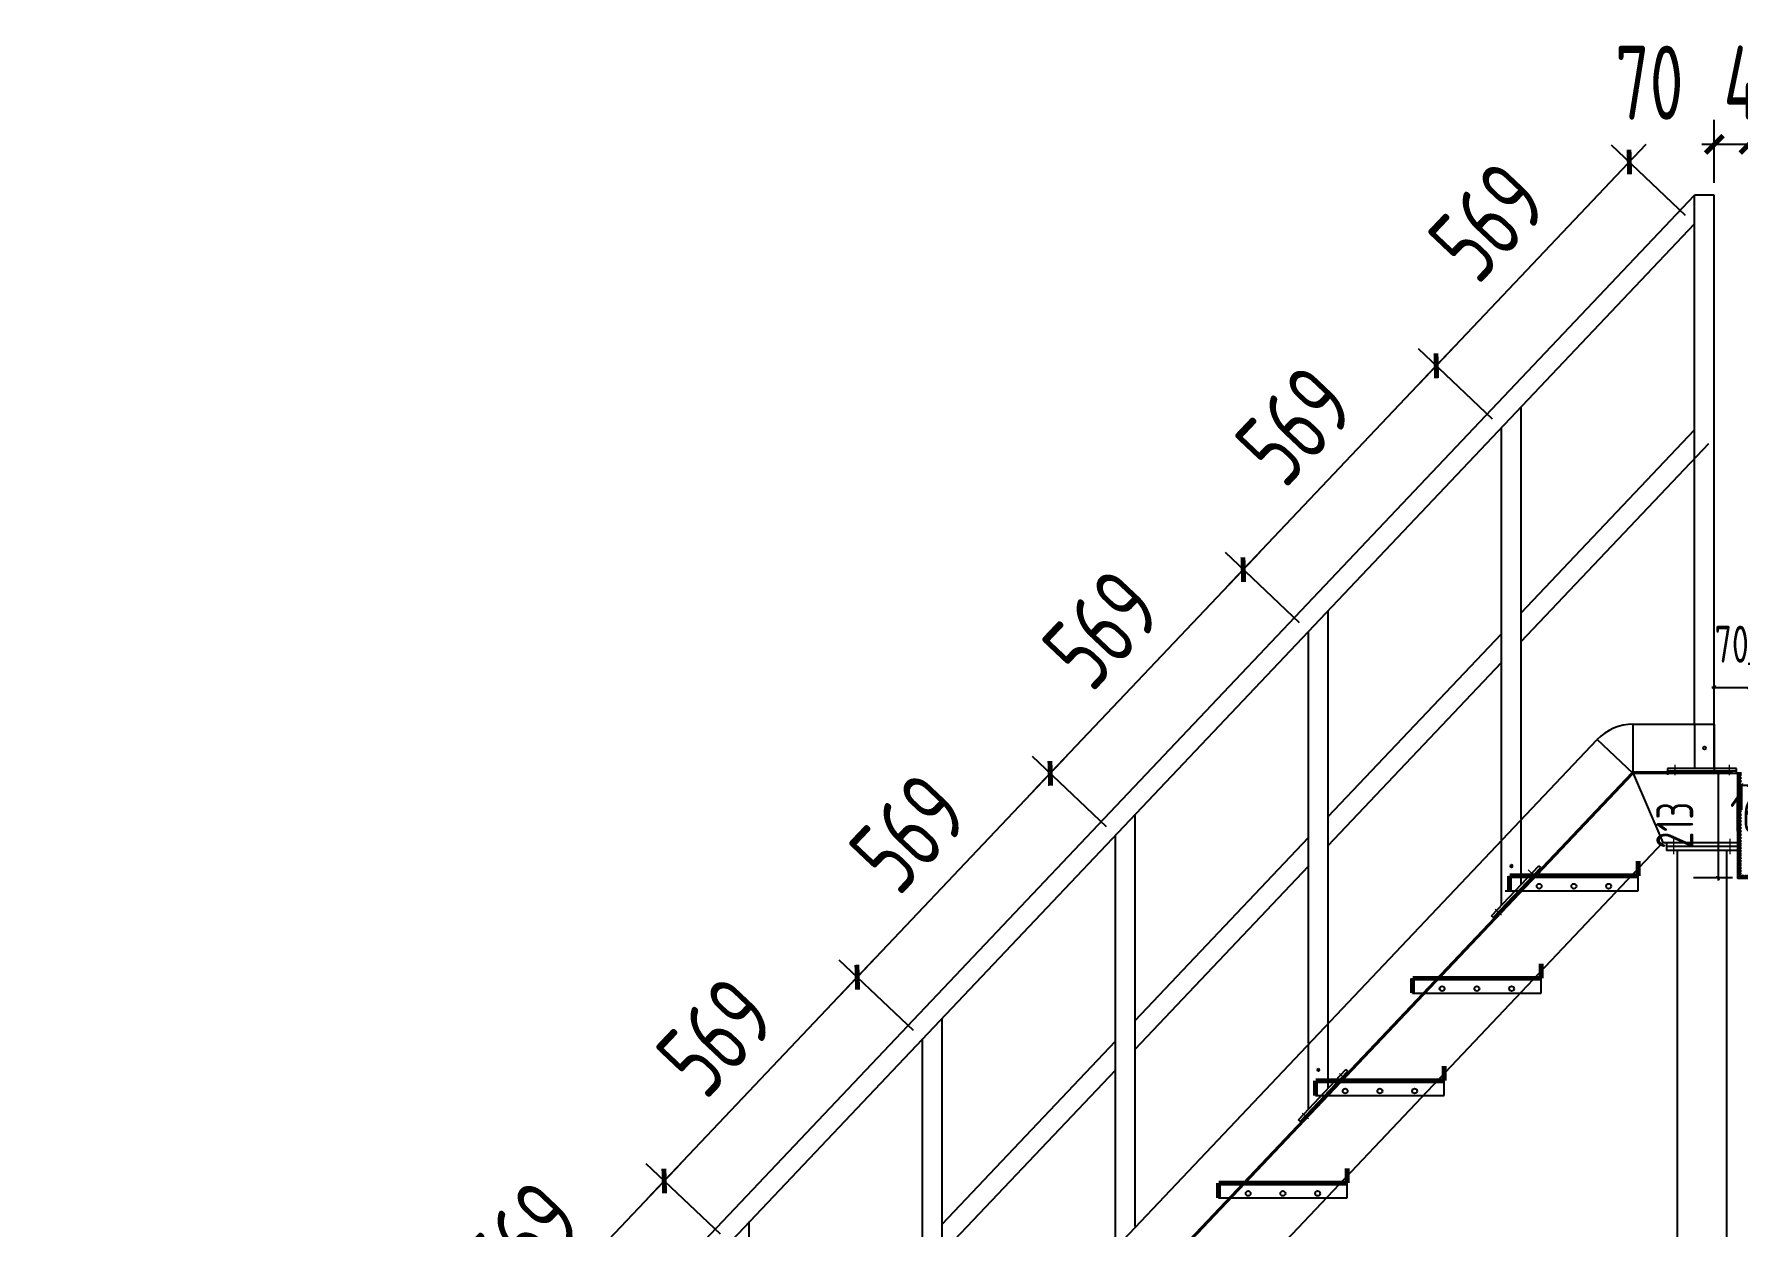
# Model space of a CAD drawing. Extents: x 498328 to 716449, y -893371 to -467753.
# Drawn here: x 532740 to 539642, y -864996 to -860162 of the extents above; entities that cross this region are included whole.
import ezdxf

# ---------------------------------------------------------------- set-up
doc = ezdxf.new("R2010")
doc.units = 0
doc.header["$LTSCALE"] = 1000
doc.header["$PDMODE"] = 35
doc.header["$PDSIZE"] = 20
doc.linetypes.add('CENTER2', pattern=[28.575, 19.05, -3.175, 3.175, -3.175])
doc.layers.get('0').update_dxf_attribs({"linetype": 'CONTINUOUS'})
doc.layers.get('Defpoints').update_dxf_attribs({"linetype": 'CONTINUOUS'})
for name, color, linetype in [('1轮廓实线层', 7, 'CONTINUOUS'), ('DIM', 3, 'CONTINUOUS'), ('焊缝', 1, 'CONTINUOUS'), ('设备基础', 2, 'CONTINUOUS')]:
    doc.layers.add(name, color=color, linetype=linetype)
doc.styles.add('TSSD_DIMENSION', font='Tssdeng.shx', dxfattribs={"width": 0.7, "bigfont": 'hztxt.shx'})
doc.dimstyles.new('TSSD_50_100', dxfattribs={"dimtxt": 300, "dimasz": 80, "dimexe": 100, "dimexo": 250, "dimgap": 100, "dimtad": 1, "dimdec": 0, "dimlfac": 0.5, "dimzin": 0, "dimdsep": 46, "dimtxsty": 'TSSD_DIMENSION', "dimblk": 'ARCHTICK', "dimcen": 0, "dimdle": 100, "dimclrt": 7, "dimadec": 0, "dimazin": 0, "dimtfac": 1, "dimtdec": 0, "dimtix": 1, "dimtmove": 2, "dimatfit": 3, "dimldrblk": 'ARCHTICK', "dimfxl": 0, "dimtolj": 1, "dimtzin": 0, "dimarcsym": 0})

# ---------------------------------------------------------------- blocks, each defined once
blk = doc.blocks.new('_ARCHTICK')
at = {"color": 0, "const_width": 0.4}
blk.add_lwpolyline([(-0.71, -0.71), (0.71, 0.71)], dxfattribs=at)
blk = doc.blocks.new('*D546')
at = {"layer": 'Defpoints', "color": 0, "transparency": 16777216}
for p in [(535292.5, -864809.6), (535556.9, -865060), (534774.9, -865885.8)]:
    blk.add_point(p, dxfattribs=at)
at = {"layer": 'DIM', "color": 0, "lineweight": -2, "transparency": 16777216}
for p, q in [((534441.7, -865708), (535361.2, -864736.9)), ((535520.6, -865025.6), (535219.9, -864740.8)), ((534738.6, -865851.4), (534437.9, -865566.6))]:
    blk.add_line(p, q, dxfattribs=at)
at = {"layer": 'DIM', "color": 0, "lineweight": -2, "transparency": 16777216, "xscale": 50, "yscale": 50, "zscale": 50}
for p, rotation in [((535292.5, -864809.6), 46.56131384306661), ((534510.5, -865635.3), 226.5613138430666)]:
    blk.add_blockref('_ARCHTICK', p, dxfattribs=dict(at, rotation=rotation))
at = {"layer": 'DIM', "color": 7, "transparency": 16777216, "insert": (534720, -865050.6), "char_height": 300, "attachment_point": 5, "rotation": 46.56131, "style": 'TSSD_DIMENSION'}
blk.add_mtext('\\A1;569', dxfattribs=at)
blk = doc.blocks.new('*D547')
at = {"layer": 'Defpoints', "color": 0, "transparency": 16777216}
for p in [(536074.4, -863983.8), (536338.9, -864234.2), (535556.9, -865060)]:
    blk.add_point(p, dxfattribs=at)
at = {"layer": 'DIM', "color": 0, "lineweight": -2, "transparency": 16777216}
for p, q in [((535223.7, -864882.2), (536143.2, -863911.2)), ((536302.6, -864199.8), (536001.8, -863915)), ((535520.6, -865025.6), (535219.9, -864740.8))]:
    blk.add_line(p, q, dxfattribs=at)
at = {"layer": 'DIM', "color": 0, "lineweight": -2, "transparency": 16777216, "xscale": 50, "yscale": 50, "zscale": 50}
for p, rotation in [((536074.4, -863983.8), 46.56131384306661), ((535292.5, -864809.6), 226.5613138430666)]:
    blk.add_blockref('_ARCHTICK', p, dxfattribs=dict(at, rotation=rotation))
at = {"layer": 'DIM', "color": 7, "transparency": 16777216, "insert": (535501.9, -864224.8), "char_height": 300, "attachment_point": 5, "rotation": 46.56131, "style": 'TSSD_DIMENSION'}
blk.add_mtext('\\A1;569', dxfattribs=at)
blk = doc.blocks.new('*D548')
at = {"layer": 'Defpoints', "color": 0, "transparency": 16777216}
for p in [(536856.4, -863158), (537120.8, -863408.4), (536338.9, -864234.2)]:
    blk.add_point(p, dxfattribs=at)
at = {"layer": 'DIM', "color": 0, "lineweight": -2, "transparency": 16777216}
for p, q in [((536005.7, -864056.4), (536925.2, -863085.4)), ((537084.5, -863374), (536783.8, -863089.2)), ((536302.6, -864199.8), (536001.8, -863915))]:
    blk.add_line(p, q, dxfattribs=at)
at = {"layer": 'DIM', "color": 0, "lineweight": -2, "transparency": 16777216, "xscale": 50, "yscale": 50, "zscale": 50}
for p, rotation in [((536856.4, -863158), 46.56131384306661), ((536074.4, -863983.8), 226.5613138430666)]:
    blk.add_blockref('_ARCHTICK', p, dxfattribs=dict(at, rotation=rotation))
at = {"layer": 'DIM', "color": 7, "transparency": 16777216, "insert": (536283.9, -863399), "char_height": 300, "attachment_point": 5, "rotation": 46.56131, "style": 'TSSD_DIMENSION'}
blk.add_mtext('\\A1;569', dxfattribs=at)
blk = doc.blocks.new('*D549')
at = {"layer": 'Defpoints', "color": 0, "transparency": 16777216}
for p in [(537638.4, -862332.2), (537902.8, -862582.6), (537120.8, -863408.4)]:
    blk.add_point(p, dxfattribs=at)
at = {"layer": 'DIM', "color": 0, "lineweight": -2, "transparency": 16777216}
for p, q in [((536787.6, -863230.6), (537707.1, -862259.6)), ((537866.5, -862548.2), (537565.8, -862263.4)), ((537084.5, -863374), (536783.8, -863089.2))]:
    blk.add_line(p, q, dxfattribs=at)
at = {"layer": 'DIM', "color": 0, "lineweight": -2, "transparency": 16777216, "xscale": 50, "yscale": 50, "zscale": 50}
for p, rotation in [((537638.4, -862332.2), 46.56131384306661), ((536856.4, -863158), 226.5613138430666)]:
    blk.add_blockref('_ARCHTICK', p, dxfattribs=dict(at, rotation=rotation))
at = {"layer": 'DIM', "color": 7, "transparency": 16777216, "insert": (537065.9, -862573.2), "char_height": 300, "attachment_point": 5, "rotation": 46.56131, "style": 'TSSD_DIMENSION'}
blk.add_mtext('\\A1;569', dxfattribs=at)
blk = doc.blocks.new('*D550')
at = {"layer": 'Defpoints', "color": 0, "transparency": 16777216}
for p in [(538420.3, -861506.4), (538684.8, -861756.8), (537902.8, -862582.6)]:
    blk.add_point(p, dxfattribs=at)
at = {"layer": 'DIM', "color": 0, "lineweight": -2, "transparency": 16777216}
for p, q in [((537569.6, -862404.8), (538489.1, -861433.8)), ((538648.5, -861722.4), (538347.7, -861437.7)), ((537866.5, -862548.2), (537565.8, -862263.4))]:
    blk.add_line(p, q, dxfattribs=at)
at = {"layer": 'DIM', "color": 0, "lineweight": -2, "transparency": 16777216, "xscale": 50, "yscale": 50, "zscale": 50}
for p, rotation in [((538420.3, -861506.4), 46.56131384306661), ((537638.4, -862332.2), 226.5613138430666)]:
    blk.add_blockref('_ARCHTICK', p, dxfattribs=dict(at, rotation=rotation))
at = {"layer": 'DIM', "color": 7, "transparency": 16777216, "insert": (537847.8, -861747.4), "char_height": 300, "attachment_point": 5, "rotation": 46.56131, "style": 'TSSD_DIMENSION'}
blk.add_mtext('\\A1;569', dxfattribs=at)
blk = doc.blocks.new('*D551')
at = {"layer": 'Defpoints', "color": 0, "transparency": 16777216}
for p in [(539202.3, -860680.6), (539466.7, -860931), (538684.8, -861756.8)]:
    blk.add_point(p, dxfattribs=at)
at = {"layer": 'DIM', "color": 0, "lineweight": -2, "transparency": 16777216}
for p, q in [((538351.6, -861579), (539271.1, -860608)), ((539430.4, -860896.7), (539129.7, -860611.9)), ((538648.5, -861722.4), (538347.7, -861437.7))]:
    blk.add_line(p, q, dxfattribs=at)
at = {"layer": 'DIM', "color": 0, "lineweight": -2, "transparency": 16777216, "xscale": 50, "yscale": 50, "zscale": 50}
for p, rotation in [((539202.3, -860680.6), 46.56131384306661), ((538420.3, -861506.4), 226.5613138430666)]:
    blk.add_blockref('_ARCHTICK', p, dxfattribs=dict(at, rotation=rotation))
at = {"layer": 'DIM', "color": 7, "transparency": 16777216, "insert": (538629.8, -860921.6), "char_height": 300, "attachment_point": 5, "rotation": 46.56131, "style": 'TSSD_DIMENSION'}
blk.add_mtext('\\A1;569', dxfattribs=at)
blk = doc.blocks.new('*D573')
at = {"layer": 'Defpoints', "color": 0, "transparency": 16777216}
for p in [(539767.7, -860608.9), (539687.7, -860815.4), (539767.7, -860815.4)]:
    blk.add_point(p, dxfattribs=at)
at = {"layer": 'DIM', "color": 0, "lineweight": -2, "transparency": 16777216}
for p, q in [((539687.7, -860765.4), (539687.7, -860508.9)), ((539767.7, -860765.4), (539767.7, -860508.9)), ((539687.7, -860608.9), (539637.7, -860608.9)), ((539687.7, -860608.9), (539767.7, -860608.9)), ((539767.7, -860608.9), (539817.7, -860608.9))]:
    blk.add_line(p, q, dxfattribs=at)
at = {"layer": 'DIM', "color": 0, "lineweight": -2, "transparency": 16777216, "xscale": 50, "yscale": 50, "zscale": 50}
blk.add_blockref('_ARCHTICK', (539687.7, -860608.9), dxfattribs=at)
at = {"layer": 'DIM', "color": 0, "lineweight": -2, "transparency": 16777216, "xscale": 50, "yscale": 50, "zscale": 50, "rotation": 180}
blk.add_blockref('_ARCHTICK', (539767.7, -860608.9), dxfattribs=at)
at = {"layer": 'DIM', "color": 7, "transparency": 16777216, "insert": (539727.7, -860358.9), "char_height": 300, "attachment_point": 5, "style": 'TSSD_DIMENSION'}
blk.add_mtext('\\A1;40', dxfattribs=at)
blk = doc.blocks.new('*D591')
at = {"layer": 'Defpoints', "color": 0, "transparency": 16777216}
for p in [(539656.6, -863186.1), (539687.7, -863186.1), (539687.7, -863205.4)]:
    blk.add_point(p, dxfattribs=at)
at = {"layer": 'DIM', "color": 0, "lineweight": -2, "transparency": 16777216}
for p, q in [((539656.6, -863205.4), (539646.6, -863205.4)), ((539656.6, -863205.4), (539687.7, -863205.4)), ((539656.6, -863206.1), (539656.6, -863305.4)), ((539687.7, -863205.4), (539697.7, -863205.4)), ((539687.7, -863206.1), (539687.7, -863305.4))]:
    blk.add_line(p, q, dxfattribs=at)
at = {"layer": 'DIM', "color": 0, "lineweight": -2, "transparency": 16777216, "xscale": 10, "yscale": 10, "zscale": 10}
blk.add_blockref('_ARCHTICK', (539656.6, -863205.4), dxfattribs=at)
at = {"layer": 'DIM', "color": 0, "lineweight": -2, "transparency": 16777216, "xscale": 10, "yscale": 10, "zscale": 10, "rotation": 180}
blk.add_blockref('_ARCHTICK', (539687.7, -863205.4), dxfattribs=at)
at = {"layer": 'DIM', "color": 7, "transparency": 16777216, "insert": (539672.1, -863325.1), "char_height": 150, "attachment_point": 5, "style": 'TSSD_DIMENSION'}
blk.add_mtext('\\A1;16', dxfattribs=at)
blk = doc.blocks.new('*D637')
at = {"layer": 'Defpoints', "color": 0, "transparency": 16777216}
for p in [(539640.6, -863155.4), (539561.8, -863581.4), (539640.6, -863581.4)]:
    blk.add_point(p, dxfattribs=at)
at = {"layer": 'DIM', "color": 0, "lineweight": -2, "transparency": 16777216}
for p, q in [((539620.6, -863155.4), (539461.8, -863155.4)), ((539561.8, -863155.4), (539561.8, -863145.4)), ((539561.8, -863155.4), (539561.8, -863581.4)), ((539620.6, -863581.4), (539461.8, -863581.4)), ((539561.8, -863581.4), (539561.8, -863591.4))]:
    blk.add_line(p, q, dxfattribs=at)
at = {"layer": 'DIM', "color": 0, "lineweight": -2, "transparency": 16777216, "xscale": 10, "yscale": 10, "zscale": 10}
for p, rotation in [((539561.8, -863155.4), 270), ((539561.8, -863581.4), 90)]:
    blk.add_blockref('_ARCHTICK', p, dxfattribs=dict(at, rotation=rotation))
at = {"layer": 'DIM', "color": 7, "transparency": 16777216, "insert": (539386.8, -863368.4), "char_height": 150, "attachment_point": 5, "rotation": 90, "style": 'TSSD_DIMENSION'}
blk.add_mtext('\\A1;213', dxfattribs=at)
blk = doc.blocks.new('*D640')
at = {"layer": 'Defpoints', "color": 0, "transparency": 16777216}
for p in [(539546.7, -860608.9), (539546.7, -860815.4), (539687.7, -860815.4)]:
    blk.add_point(p, dxfattribs=at)
at = {"layer": 'DIM', "color": 0, "lineweight": -2, "transparency": 16777216}
for p, q in [((539546.7, -860765.4), (539546.7, -860508.9)), ((539687.7, -860765.4), (539687.7, -860508.9)), ((539546.7, -860608.9), (539496.7, -860608.9)), ((539687.7, -860608.9), (539546.7, -860608.9)), ((539687.7, -860608.9), (539737.7, -860608.9))]:
    blk.add_line(p, q, dxfattribs=at)
at = {"layer": 'DIM', "color": 0, "lineweight": -2, "transparency": 16777216, "xscale": 50, "yscale": 50, "zscale": 50}
blk.add_blockref('_ARCHTICK', (539546.7, -860608.9), dxfattribs=at)
at = {"layer": 'DIM', "color": 0, "lineweight": -2, "transparency": 16777216, "xscale": 50, "yscale": 50, "zscale": 50, "rotation": 180}
blk.add_blockref('_ARCHTICK', (539687.7, -860608.9), dxfattribs=at)
at = {"layer": 'DIM', "color": 7, "transparency": 16777216, "insert": (539283.2, -860358.9), "char_height": 300, "attachment_point": 5, "style": 'TSSD_DIMENSION'}
blk.add_mtext('\\A1;70', dxfattribs=at)
blk = doc.blocks.new('*D870')
at = {"layer": 'Defpoints', "color": 0, "transparency": 16777216}
for p in [(539687.7, -862809.4), (539546.7, -862955.4), (539687.7, -862955.4)]:
    blk.add_point(p, dxfattribs=at)
at = {"layer": 'DIM', "color": 0, "lineweight": -2, "transparency": 16777216}
for p, q in [((539546.7, -862935.4), (539546.7, -862709.4)), ((539687.7, -862935.4), (539687.7, -862709.4)), ((539546.7, -862809.4), (539536.7, -862809.4)), ((539546.7, -862809.4), (539687.7, -862809.4)), ((539687.7, -862809.4), (539697.7, -862809.4))]:
    blk.add_line(p, q, dxfattribs=at)
at = {"layer": 'DIM', "color": 0, "lineweight": -2, "transparency": 16777216, "xscale": 10, "yscale": 10, "zscale": 10}
blk.add_blockref('_ARCHTICK', (539546.7, -862809.4), dxfattribs=at)
at = {"layer": 'DIM', "color": 0, "lineweight": -2, "transparency": 16777216, "xscale": 10, "yscale": 10, "zscale": 10, "rotation": 180}
blk.add_blockref('_ARCHTICK', (539687.7, -862809.4), dxfattribs=at)
at = {"layer": 'DIM', "color": 7, "transparency": 16777216, "insert": (539617.2, -862634.4), "char_height": 150, "attachment_point": 5, "style": 'TSSD_DIMENSION'}
blk.add_mtext('\\A1;70', dxfattribs=at)

msp = doc.modelspace()

# ---------------------------------------------------------------- hatches: boundary and pattern name
at = {"layer": '焊缝'}
h = msp.add_hatch(dxfattribs=at)
h.set_pattern_fill('ANSI32', color=0)
h.set_pattern_definition([(45, (44091.904, -81730.761), (-6.73519209, 6.73519209), []), (45, (44096.394, -81730.761), (-6.73519209, 6.73519209), [])])
h.paths.add_polyline_path([(539827.7, -863584.4), (539640.6, -863584.4), (539640.6, -863158.4), (539656.6, -863158.4), (539656.6, -863568.4), (539827.7, -863568.4)])

# ---------------------------------------------------------------- linework, layer by layer
at = {"layer": '1轮廓实线层', "color": 8, "linetype": 'CENTER2', "lineweight": 20, "ltscale": 0.01}
for p, q in [((539386.7, -863123.7), (539386.7, -863165.8)), ((538817.6, -863572.9), (538792, -863548.7)), ((538684.4, -863732.6), (538658.8, -863708.4)), ((538053.7, -864398.7), (538028, -864374.5)), ((537902.4, -864558.4), (537876.8, -864534.2))]:
    msp.add_line(p, q, dxfattribs=at)
at = {"layer": '1轮廓实线层', "linetype": 'CENTER2', "lineweight": 20, "ltscale": 0.01}
for p, q in [((539606.7, -863123.7), (539606.7, -863165.8)), ((539383.3, -863485.1), (539383.3, -863423.6)), ((539610.6, -863485.1), (539610.6, -863423.6))]:
    msp.add_line(p, q, dxfattribs=at)
at = {"layer": '1轮廓实线层', "lineweight": 9, "const_width": 20}
for points in [[(539237.8, -863573.4), (539237.8, -863513.4)], [(538717.3, -863573.4), (539237.8, -863573.4)], [(538717.3, -863573.4), (538717.3, -863633.4)], [(538844.9, -863988.4), (538844.9, -863928.4)], [(538324.3, -863988.4), (538844.9, -863988.4)], [(538324.3, -863988.4), (538324.3, -864048.4)], [(538451.9, -864403.4), (538451.9, -864343.4)], [(537931.3, -864403.4), (538451.9, -864403.4)], [(537931.3, -864403.4), (537931.3, -864463.4)], [(538058.9, -864818.4), (538058.9, -864758.4)], [(537538.3, -864818.4), (538058.9, -864818.4)], [(537538.3, -864818.4), (537538.3, -864878.4)]]:
    msp.add_lwpolyline(points, dxfattribs=at)
at = {"layer": '焊缝', "color": 0}
for p, q in [((539546.7, -860815.4), (539466, -860815.4)), ((539466.7, -862955.4), (539466.7, -860815.4)), ((539546.7, -863135.4), (539546.7, -860815.4)), ((538764.8, -863342.8), (538764.8, -861672.3)), ((538684.8, -863427.2), (538684.8, -861756.8)), ((537982.8, -864168.5), (537982.8, -862498.1)), ((537902.8, -864253), (537902.8, -862582.6)), ((539217.7, -862958.4), (539536.7, -862958.4)), ((539217.7, -863158.4), (539217.7, -862958.4)), ((539466.7, -862958.4), (539546.7, -862958.4)), ((539546.7, -862958.4), (539546.7, -863158.4)), ((539217.7, -863158.4), (539072.4, -863020.9)), ((539636.7, -863158.4), (539356.7, -863158.4)), ((539636.7, -863138.4), (539546.7, -863138.4)), ((539636.7, -863148.4), (539546.7, -863148.4)), ((539636.7, -863158.4), (539636.7, -863138.4)), ((539640.6, -863155.4), (539656.6, -863155.4)), ((539640.6, -863158.4), (539640.6, -863584.4)), ((537200.8, -864994.3), (537200.8, -863323.9)), ((537120.8, -865078.8), (537120.8, -863408.4)), ((539338.1, -863438.4), (539640.6, -863438.4)), ((539352.9, -863438.4), (539352.9, -863470.4)), ((539352.9, -863438.4), (539640.6, -863438.4)), ((539640.6, -863438.4), (539640.6, -863470.4)), ((538658.2, -863749.2), (538850.7, -863545.9)), ((539827.7, -863584.4), (539640.6, -863584.4)), ((536418.9, -865820.1), (536418.9, -864149.7)), ((536338.9, -865904.6), (536338.9, -864234.2)), ((535636.9, -866645.9), (535636.9, -864975.5))]:
    msp.add_line(p, q, dxfattribs=at)
at = {"layer": '焊缝', "color": 8}
for p, q in [((539356.7, -863138.4), (539356.7, -863163.4)), ((539546.7, -863138.4), (539356.7, -863138.4)), ((539546.7, -863148.4), (539356.7, -863148.4)), ((538843.4, -863539), (538836.2, -863532.1)), ((538843.4, -863539), (538850.7, -863545.9)), ((538650.9, -863742.3), (538643.6, -863735.4)), ((538650.9, -863742.3), (538658.2, -863749.2)), ((538061.5, -864364.8), (538054.2, -864357.9)), ((538061.5, -864364.8), (538068.7, -864371.7)), ((537869, -864568.1), (537861.7, -864561.2)), ((537869, -864568.1), (537876.2, -864575))]:
    msp.add_line(p, q, dxfattribs=at)
at = {"layer": '焊缝', "color": 7, "true_color": 0xffffff}
msp.add_circle((539506.7, -863055.4), 6, dxfattribs=at)
at = {"layer": '焊缝', "color": 0}
msp.add_arc((539217.7, -863158.4), 200, 90, 136.56131, dxfattribs=at)
at = {"layer": '设备基础', "color": 0}
for p, q in [((531647.1, -869072.6), (539466, -860815.4)), ((531727.1, -869104.4), (539466.7, -860931)), ((538764.8, -862507.5), (539466.7, -861766.2)), ((538764.8, -862623.9), (539524.8, -861821.2)), ((537982.8, -863333.3), (538684.8, -862592)), ((537982.8, -863449.7), (538684.8, -862708.4)), ((531687.1, -870820.1), (539072.4, -863020.9)), ((531673.7, -871116.4), (539213.3, -863154.2)), ((531736.9, -871058.4), (539217.7, -863158.4)), ((539073.6, -863310.4), (539217.7, -863158.4)), ((539546.7, -863152.4), (539217.7, -863152.4)), ((539640.6, -863158.4), (539217.7, -863158.4)), ((539217.7, -863158.4), (539338.1, -863438.4)), ((531927, -871264.9), (539338.1, -863438.4)), ((537200.8, -864159.1), (537902.8, -863417.8)), ((539640.6, -863454.4), (539352.9, -863454.4)), ((539640.6, -863470.4), (539352.9, -863470.4)), ((539396, -863470.4), (539396, -871423.4)), ((539596, -863470.4), (539596, -871375)), ((537200.8, -864275.5), (537902.8, -863534.2)), ((536418.9, -864984.9), (537120.8, -864243.6)), ((536418.9, -865101.3), (537120.8, -864360))]:
    msp.add_line(p, q, dxfattribs=at)
at = {"layer": '设备基础', "color": 8}
for p, q in [((539466.7, -862958.4), (539466.7, -863138.4)), ((538764.8, -863607.5), (538764.8, -863345.8)), ((538684.8, -863692), (538684.8, -863430.2)), ((538643.6, -863735.4), (538836.2, -863532.1)), ((538650.9, -863742.3), (538843.4, -863539)), ((538717.3, -863633.3), (538717.3, -863573.4)), ((539237.8, -863633.3), (539237.8, -863573.4)), ((538699.2, -863633.4), (539237.8, -863633.3)), ((538324.3, -864048.3), (538324.3, -863988.4)), ((538844.9, -864048.3), (538844.9, -863988.4)), ((538324.3, -864048.4), (538844.9, -864048.3)), ((537982.8, -864433.3), (537982.8, -864171.5)), ((537902.8, -864517.8), (537902.8, -864256)), ((537861.7, -864561.2), (538054.2, -864357.9)), ((537869, -864568.1), (538061.5, -864364.8)), ((537931.3, -864463.3), (537931.3, -864403.4)), ((538451.9, -864463.3), (538451.9, -864403.4)), ((537931.3, -864463.4), (538451.9, -864463.3)), ((537538.3, -864878.3), (537538.3, -864818.4)), ((538058.9, -864878.3), (538058.9, -864818.4)), ((537538.3, -864878.4), (538058.9, -864878.3))]:
    msp.add_line(p, q, dxfattribs=at)
for centre in [(538837, -863615.2), (538977.8, -863615.2), (539118.6, -863615.2), (538444, -864030.2), (538584.9, -864030.2), (538725.7, -864030.2), (538051.1, -864445.2), (538191.9, -864445.2), (538332.7, -864445.2), (537658.1, -864860.2), (537798.9, -864860.2), (537939.7, -864860.2)]:
    msp.add_circle(centre, 10, dxfattribs=at)
at = {"layer": '设备基础', "color": 0}
for centre in [(538724.8, -863533.4), (537942.8, -864359.2)]:
    msp.add_ellipse(centre, major_axis=(0, 6), ratio=0.543392, dxfattribs=at)

# ---------------------------------------------------------------- dimensions: what is measured, and where the dimension line sits
at = {"layer": 'DIM'}
for base, p1, p2, override, picture, middle in [((539546.7389, -860608.8729), (539687.7268, -860815.4182), (539546.7389, -860815.4182), {"dimasz": 50, "dimexo": 50}, '*D640', (539283.1769, -860358.8729)), ((539687.7, -863205.4), (539656.6, -863186.1), (539687.7, -863186.1), {"dimtxt": 150, "dimasz": 10, "dimexo": 20}, '*D591', (539672.1, -863325.1))]:
    dim = msp.add_linear_dim(base=base, p1=p1, p2=p2, dimstyle='TSSD_50_100', override=override, dxfattribs=at)
    dim.commit()
    dim.dimension.update_dxf_attribs({"geometry": picture, "text_midpoint": middle, "dimtype": 160})
for base, p1, p2, override, picture, middle in [((539767.7, -860608.9), (539687.7, -860815.4), (539767.7, -860815.4), {"dimasz": 50, "dimexo": 50}, '*D573', (539727.7, -860358.9)), ((539687.7268, -862809.421), (539546.7389, -862955.3657), (539687.7268, -862955.3657), {"dimtxt": 150, "dimasz": 10, "dimexo": 20}, '*D870', (539617.2328, -862634.421))]:
    dim = msp.add_linear_dim(base=base, p1=p1, p2=p2, dimstyle='TSSD_50_100', override=override, dxfattribs=at)
    dim.commit()
    dim.dimension.update_dxf_attribs({"geometry": picture, "text_midpoint": middle})
for base, p1, p2, angle, override, picture, middle in [((539202.3, -860680.6), (538684.8, -861756.8), (539466.7, -860931), 226.56131, {"dimasz": 50, "dimexo": 50}, '*D551', (538629.8, -860921.6)), ((538420.3, -861506.4), (537902.8, -862582.6), (538684.8, -861756.8), 226.56131, {"dimasz": 50, "dimexo": 50}, '*D550', (537847.8, -861747.4)), ((537638.4, -862332.2), (537120.8, -863408.4), (537902.8, -862582.6), 226.56131, {"dimasz": 50, "dimexo": 50}, '*D549', (537065.9, -862573.2)), ((536856.4, -863158), (536338.9, -864234.2), (537120.8, -863408.4), 226.56131, {"dimasz": 50, "dimexo": 50}, '*D548', (536283.9, -863399)), ((539561.8, -863581.4), (539640.6, -863155.4), (539640.6, -863581.4), 90, {"dimtxt": 150, "dimasz": 10, "dimexo": 20}, '*D637', (539386.8, -863368.4)), ((536074.4, -863983.8), (535556.9, -865060), (536338.9, -864234.2), 226.56131, {"dimasz": 50, "dimexo": 50}, '*D547', (535501.9, -864224.8)), ((535292.5, -864809.6), (534774.9, -865885.8), (535556.9, -865060), 226.56131, {"dimasz": 50, "dimexo": 50}, '*D546', (534720, -865050.6))]:
    dim = msp.add_linear_dim(base=base, p1=p1, p2=p2, angle=angle, dimstyle='TSSD_50_100', override=override, dxfattribs=at)
    dim.commit()
    dim.dimension.update_dxf_attribs({"geometry": picture, "text_midpoint": middle})

doc.saveas('drawing.dxf')
